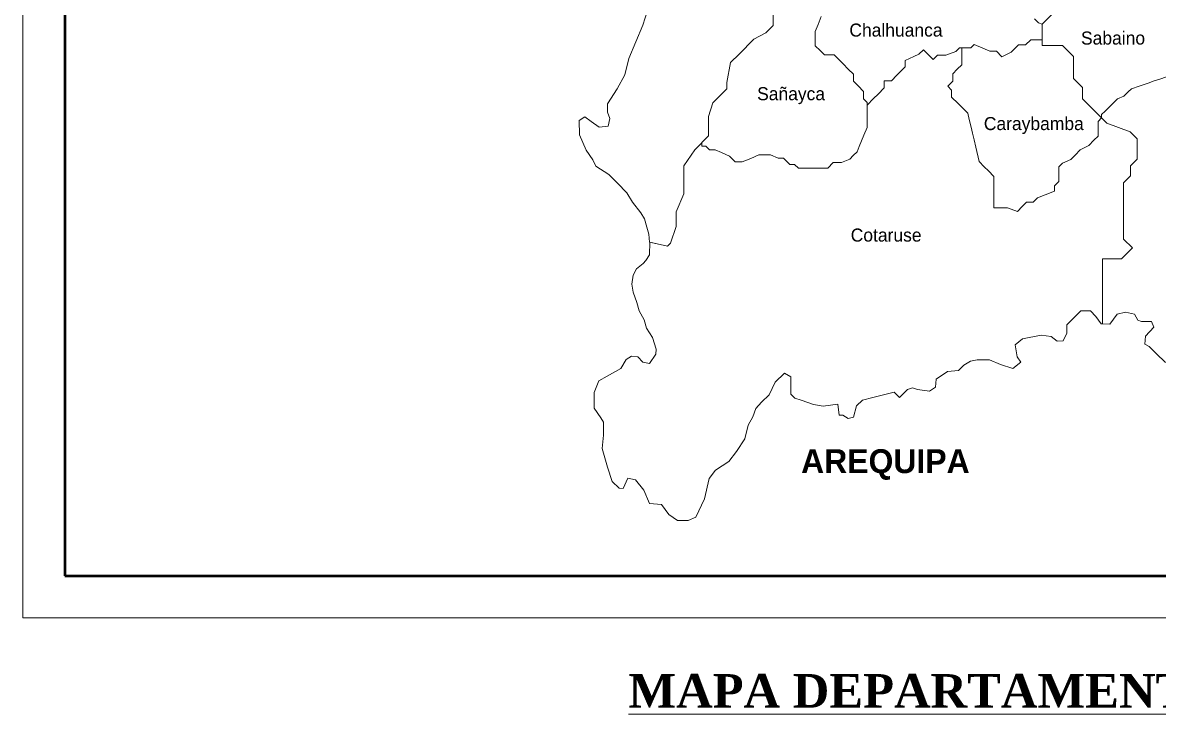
# Model space of a CAD drawing. Header units: metres. Extents: x 729055 to 735546, y 8489029 to 8491869.
# Drawn here: x 734585.91 to 734618.53, y 8489358.76 to 8489378.62 of the extents above; entities that cross this region are included whole.
import ezdxf

# ---------------------------------------------------------------- set-up
doc = ezdxf.new("R2010")
doc.units = ezdxf.units.M
for name, color, linetype, lineweight in [('8', 250, 'Continuous', 50), ('Cap Prov', 7, 'Continuous', 20), ('Distrito', 212, 'Continuous', 20), ('MARCOS', 7, 'Continuous', 40), ('Sheet', 7, 'Continuous', 50), ('TEXTO', 7, 'Continuous', 0)]:
    doc.layers.add(name, color=color, linetype=linetype, lineweight=lineweight)
doc.styles.get("Standard").update_dxf_attribs({"font": 'BELL.TTF'})

msp = doc.modelspace()

# ---------------------------------------------------------------- linework, layer by layer
at = {"layer": 'Cap Prov'}
for points in [[(734603.865, 8489378.969), (734603.725, 8489378.548), (734603.328, 8489377.593), (734603.211, 8489377.125), (734602.987, 8489376.724), (734602.711, 8489376.296), (734602.711, 8489376.056), (734602.781, 8489375.869), (734602.727, 8489375.655), (734602.476, 8489375.621), (734602.242, 8489375.789), (734602.065, 8489375.919), (734601.903, 8489375.818), (734601.911, 8489375.402), (734602.102, 8489374.958), (734602.287, 8489374.686), (734602.379, 8489374.499), (734602.748, 8489374.266), (734602.995, 8489374.015), (734603.269, 8489373.742), (734603.434, 8489373.472), (734603.672, 8489373.164), (734603.776, 8489372.989), (734603.846, 8489372.748), (734603.896, 8489372.555), (734603.923, 8489372.324), (734604.434, 8489372.205), (734604.518, 8489372.289), (734604.685, 8489372.767), (734604.685, 8489372.977), (734604.685, 8489373.187), (734604.904, 8489373.711), (734604.904, 8489374.038), (734604.904, 8489374.508), (734605.219, 8489374.973), (734605.618, 8489375.372), (734605.618, 8489375.581), (734605.618, 8489375.934), (734605.736, 8489376.323), (734606.139, 8489376.726), (734606.139, 8489376.902), (734606.244, 8489377.476), (734606.492, 8489377.724), (734606.92, 8489378.152), (734607.26, 8489378.332), (734607.474, 8489378.546), (734607.474, 8489378.94)], [(734607.474, 8489378.94), (734607.474, 8489378.546), (734607.26, 8489378.332), (734606.92, 8489378.152), (734606.492, 8489377.724), (734606.244, 8489377.476), (734606.139, 8489376.902), (734606.139, 8489376.726), (734605.736, 8489376.323), (734605.618, 8489375.934), (734605.618, 8489375.581), (734605.618, 8489375.372), (734605.219, 8489374.973), (734604.904, 8489374.508), (734604.904, 8489374.038), (734604.904, 8489373.711), (734604.685, 8489373.187), (734604.685, 8489372.977), (734604.685, 8489372.767), (734604.518, 8489372.289), (734604.434, 8489372.205), (734603.924, 8489372.324), (734603.921, 8489371.957), (734603.813, 8489371.792), (734603.732, 8489371.708), (734603.546, 8489371.559), (734603.451, 8489371.372), (734603.408, 8489371.115), (734603.454, 8489370.884), (734603.558, 8489370.588), (734603.618, 8489370.353), (734603.764, 8489370.092), (734603.837, 8489369.852), (734604.004, 8489369.582), (734604.111, 8489369.244), (734604.098, 8489369.107), (734603.917, 8489368.835), (734603.724, 8489368.878), (734603.587, 8489369.031), (734603.403, 8489369.046), (734603.247, 8489368.955), (734603.093, 8489368.697), (734602.702, 8489368.475), (734602.461, 8489368.337), (734602.33, 8489368.002), (734602.33, 8489367.549), (734602.517, 8489367.278), (734602.6, 8489367.156), (734602.6, 8489366.777), (734602.563, 8489366.393), (734602.713, 8489365.863), (734602.849, 8489365.449), (734603.05, 8489365.26), (734603.159, 8489365.251), (734603.3, 8489365.54), (734603.518, 8489365.497), (734603.755, 8489365.199), (734603.919, 8489364.82), (734604.262, 8489364.788), (734604.478, 8489364.504), (734604.724, 8489364.326), (734604.869, 8489364.326), (734605.026, 8489364.326), (734605.249, 8489364.422), (734605.494, 8489364.954), (734605.634, 8489365.535), (734605.817, 8489365.774), (734606.194, 8489366.023), (734606.415, 8489366.314), (734606.655, 8489366.677), (734606.75, 8489367.065), (734606.89, 8489367.3), (734606.974, 8489367.548), (734607.135, 8489367.728), (734607.353, 8489367.935), (734607.529, 8489368.303), (734607.792, 8489368.559), (734607.981, 8489368.451), (734607.981, 8489368.261), (734607.981, 8489367.958), (734608.096, 8489367.843), (734608.273, 8489367.782), (734608.63, 8489367.66), (734608.909, 8489367.608), (734609.324, 8489367.668), (734609.369, 8489367.353), (734609.472, 8489367.353), (734609.622, 8489367.255), (734609.783, 8489367.293), (734609.866, 8489367.617), (734610.034, 8489367.785), (734610.336, 8489367.86), (734610.944, 8489368.011), (734611.097, 8489367.858), (734611.197, 8489367.958), (734611.331, 8489368.092), (734611.476, 8489368.139), (734611.621, 8489368.092), (734611.958, 8489368.044), (734612.133, 8489368.152), (734612.155, 8489368.388), (734612.475, 8489368.609), (734612.796, 8489368.637), (734612.947, 8489368.787), (734613.143, 8489368.906), (734613.327, 8489368.945), (734613.689, 8489368.945), (734613.997, 8489368.808), (734614.359, 8489368.689), (734614.585, 8489368.872), (734614.477, 8489369.031), (734614.426, 8489369.37), (734614.631, 8489369.543), (734615.172, 8489369.65), (734615.457, 8489369.61), (734615.632, 8489369.475), (734615.805, 8489369.485), (734615.908, 8489369.71), (734615.908, 8489369.944), (734616.069, 8489370.105), (734616.309, 8489370.345), (734616.587, 8489370.345), (734616.743, 8489370.189), (734616.893, 8489369.979), (734616.932, 8489369.978), (734616.935, 8489370.335), (734616.935, 8489370.696), (734616.935, 8489371.44), (734616.935, 8489371.846), (734617.161, 8489371.846), (734617.477, 8489371.846), (734617.79, 8489372.159), (734617.539, 8489372.41), (734617.539, 8489372.793), (734617.539, 8489373.199), (734617.539, 8489373.605), (734617.539, 8489374.029), (734617.736, 8489374.226), (734617.736, 8489374.508), (734617.928, 8489374.7), (734617.928, 8489374.971), (734617.928, 8489375.286), (734617.725, 8489375.489), (734617.053, 8489375.742), (734616.76, 8489376.036), (734616.359, 8489376.436), (734616.359, 8489376.763), (734616.1, 8489377.023), (734616.1, 8489377.271), (734616.1, 8489377.654), (734615.784, 8489377.97), (734615.468, 8489377.97), (734615.197, 8489377.97), (734615.197, 8489378.286), (734615.197, 8489378.578), (734615.694, 8489379.075)], [(734615.694, 8489379.075), (734615.197, 8489378.578), (734615.197, 8489378.286), (734615.197, 8489377.97), (734615.468, 8489377.97), (734615.784, 8489377.97), (734616.1, 8489377.654), (734616.1, 8489377.271), (734616.1, 8489377.023), (734616.359, 8489376.763), (734616.359, 8489376.436), (734616.76, 8489376.036), (734617.053, 8489375.742), (734617.725, 8489375.489), (734617.928, 8489375.286), (734617.928, 8489374.971), (734617.928, 8489374.7), (734617.736, 8489374.508), (734617.736, 8489374.226), (734617.539, 8489374.029), (734617.539, 8489373.605), (734617.539, 8489373.199), (734617.539, 8489372.793), (734617.539, 8489372.41), (734617.79, 8489372.159), (734617.477, 8489371.846), (734617.161, 8489371.846), (734616.935, 8489371.846), (734616.935, 8489371.44), (734616.935, 8489370.696), (734616.935, 8489370.335), (734616.932, 8489369.978), (734617.14, 8489369.97), (734617.357, 8489370.256), (734617.591, 8489370.311), (734617.848, 8489370.256), (734617.948, 8489370.084), (734618.048, 8489370.045), (734618.338, 8489370.045), (734618.404, 8489369.878), (734618.167, 8489369.621), (734618.149, 8489369.396), (734618.269, 8489369.329), (734618.475, 8489369.123), (734618.737, 8489368.861)]]:
    msp.add_lwpolyline(points, dxfattribs=at)
at = {"layer": 'Distrito', "linetype": 'Continuous', "lineweight": 5}
for points in [[(734608.847, 8489378.802), (734608.759, 8489378.573), (734608.682, 8489378.375), (734608.682, 8489378.123), (734608.682, 8489377.96), (734608.823, 8489377.82), (734608.945, 8489377.697), (734609.225, 8489377.697), (734609.347, 8489377.575), (734609.482, 8489377.44), (734609.629, 8489377.293), (734609.774, 8489377.147), (734609.774, 8489376.942), (734609.909, 8489376.807), (734610.068, 8489376.648), (734610.068, 8489376.435), (734610.17, 8489376.333), (734610.17, 8489376.182), (734610.17, 8489375.945), (734610.17, 8489375.822), (734610.17, 8489375.618), (734610.076, 8489375.389), (734610.01, 8489375.227), (734609.945, 8489375.07), (734609.883, 8489374.919), (734609.769, 8489374.805), (734609.671, 8489374.707), (734609.43, 8489374.604), (734609.192, 8489374.604), (734609.037, 8489374.449), (734608.841, 8489374.449), (734608.702, 8489374.449), (734608.44, 8489374.449), (734608.194, 8489374.449), (734608.088, 8489374.555), (734607.949, 8489374.555), (734607.769, 8489374.735), (734607.613, 8489374.735), (734607.39, 8489374.831), (734607.235, 8489374.831), (734607.063, 8489374.831), (734606.826, 8489374.724), (734606.58, 8489374.626), (734606.384, 8489374.626), (734606.216, 8489374.794), (734605.983, 8489374.896), (734605.804, 8489374.974), (734605.64, 8489374.974), (734605.54, 8489375.074), (734605.419, 8489375.074), (734605.419, 8489375.172)], [(734614.982, 8489378.733), (734615.096, 8489378.618), (734615.197, 8489378.578)], [(734610.17, 8489376.257), (734610.355, 8489376.442), (734610.485, 8489376.572), (734610.661, 8489376.748), (734610.661, 8489376.958), (734610.869, 8489376.958), (734611.024, 8489377.113), (734611.114, 8489377.203), (734611.261, 8489377.351), (734611.261, 8489377.538), (734611.515, 8489377.653), (734611.657, 8489377.717), (734611.787, 8489377.847), (734611.949, 8489377.685), (734612.071, 8489377.563), (734612.194, 8489377.686), (734612.431, 8489377.686), (734612.718, 8489377.792), (734612.828, 8489377.902), (734612.963, 8489377.902), (734613.151, 8489377.902), (734613.247, 8489377.998), (734613.495, 8489377.89), (734613.694, 8489377.803), (734613.888, 8489377.803), (734614.044, 8489377.646), (734614.305, 8489377.775), (734614.399, 8489377.869), (734614.518, 8489377.988), (734614.722, 8489377.988), (734614.869, 8489378.135), (734615.197, 8489378.128)], [(734616.906, 8489375.889), (734616.803, 8489375.786), (734616.803, 8489375.641), (734616.803, 8489375.469), (734616.803, 8489375.363), (734616.687, 8489375.247), (734616.54, 8489375.1), (734616.294, 8489374.97), (734616.146, 8489374.823), (734616.02, 8489374.696), (734615.786, 8489374.586), (734615.68, 8489374.48), (734615.68, 8489374.251), (734615.68, 8489374.063), (734615.557, 8489373.94), (734615.557, 8489373.785), (734615.287, 8489373.679), (734615.067, 8489373.592), (734614.942, 8489373.468), (734614.747, 8489373.468), (734614.624, 8489373.344), (734614.485, 8489373.205), (734614.199, 8489373.303), (734614.06, 8489373.303), (734613.814, 8489373.303), (734613.814, 8489373.507), (734613.814, 8489373.728), (734613.814, 8489373.998), (734613.814, 8489374.21), (734613.659, 8489374.366), (734613.536, 8489374.488), (734613.389, 8489374.635), (734613.291, 8489375.052), (734613.241, 8489375.262), (734613.197, 8489375.45), (734613.157, 8489375.62), (734613.105, 8489375.84), (734613.062, 8489376.021), (734612.925, 8489376.158), (734612.782, 8489376.301), (734612.594, 8489376.489), (734612.594, 8489376.687), (734612.484, 8489376.796), (734612.628, 8489376.94), (734612.628, 8489377.153), (734612.759, 8489377.284), (734612.89, 8489377.414), (734612.89, 8489377.635), (734612.89, 8489377.902)], [(734616.906, 8489375.889), (734616.906, 8489375.982), (734617.004, 8489376.079), (734617.128, 8489376.204), (734617.253, 8489376.328), (734617.361, 8489376.436), (734617.547, 8489376.512), (734617.672, 8489376.637), (734617.76, 8489376.725), (734617.98, 8489376.8), (734618.098, 8489376.841), (734618.245, 8489376.891), (734618.419, 8489376.951), (734618.608, 8489377.015), (734618.904, 8489377.117), (734619.084, 8489377.186)]]:
    msp.add_lwpolyline(points, dxfattribs=at)
at = {"layer": 'MARCOS', "color": 255, "linetype": 'Continuous', "lineweight": 0}
msp.add_lwpolyline([(734585.914, 8489361.534), (734646.762, 8489361.534), (734646.762, 8489410.742), (734585.914, 8489410.742)], close=True, dxfattribs=at)
at = {"layer": 'Sheet', "color": 7, "linetype": 'Continuous'}
msp.add_lwpolyline([(734587.12, 8489362.74), (734645.556, 8489362.74), (734645.556, 8489409.537), (734587.12, 8489409.537), (734587.12, 8489362.74)], dxfattribs=at)

# ---------------------------------------------------------------- texts
at = {"layer": '8', "color": 7, "insert": (734608.273, 8489366.375), "char_height": 0.68609, "attachment_point": 1}
msp.add_mtext('{\\fBankGothic Md BT|b1|i0|c0|p34;AREQUIPA}', dxfattribs=at)
at = {"layer": '8', "color": 5, "lineweight": 5, "insert": (734603.311, 8489359.918), "char_height": 0.96257, "attachment_point": 1}
msp.add_mtext('{\\fBook Antiqua|b1|i0|c0|p18;\\L\\C7;MAPA DEPARTAMENTO APURIMAC}', dxfattribs=at)
at = {"layer": 'TEXTO', "lineweight": 5, "char_height": 0.375, "width": 4.53071, "attachment_point": 1}
for s, insert in [('Chalhuanca', (734609.66, 8489378.599)), ('Sabaino', (734616.314, 8489378.37)), ('Sañayca', (734607.01, 8489376.771)), ('Caraybamba', (734613.523, 8489375.914)), ('Cotaruse', (734609.699, 8489372.712))]:
    msp.add_mtext(s, dxfattribs=dict(at, insert=insert))

doc.saveas('drawing.dxf')
